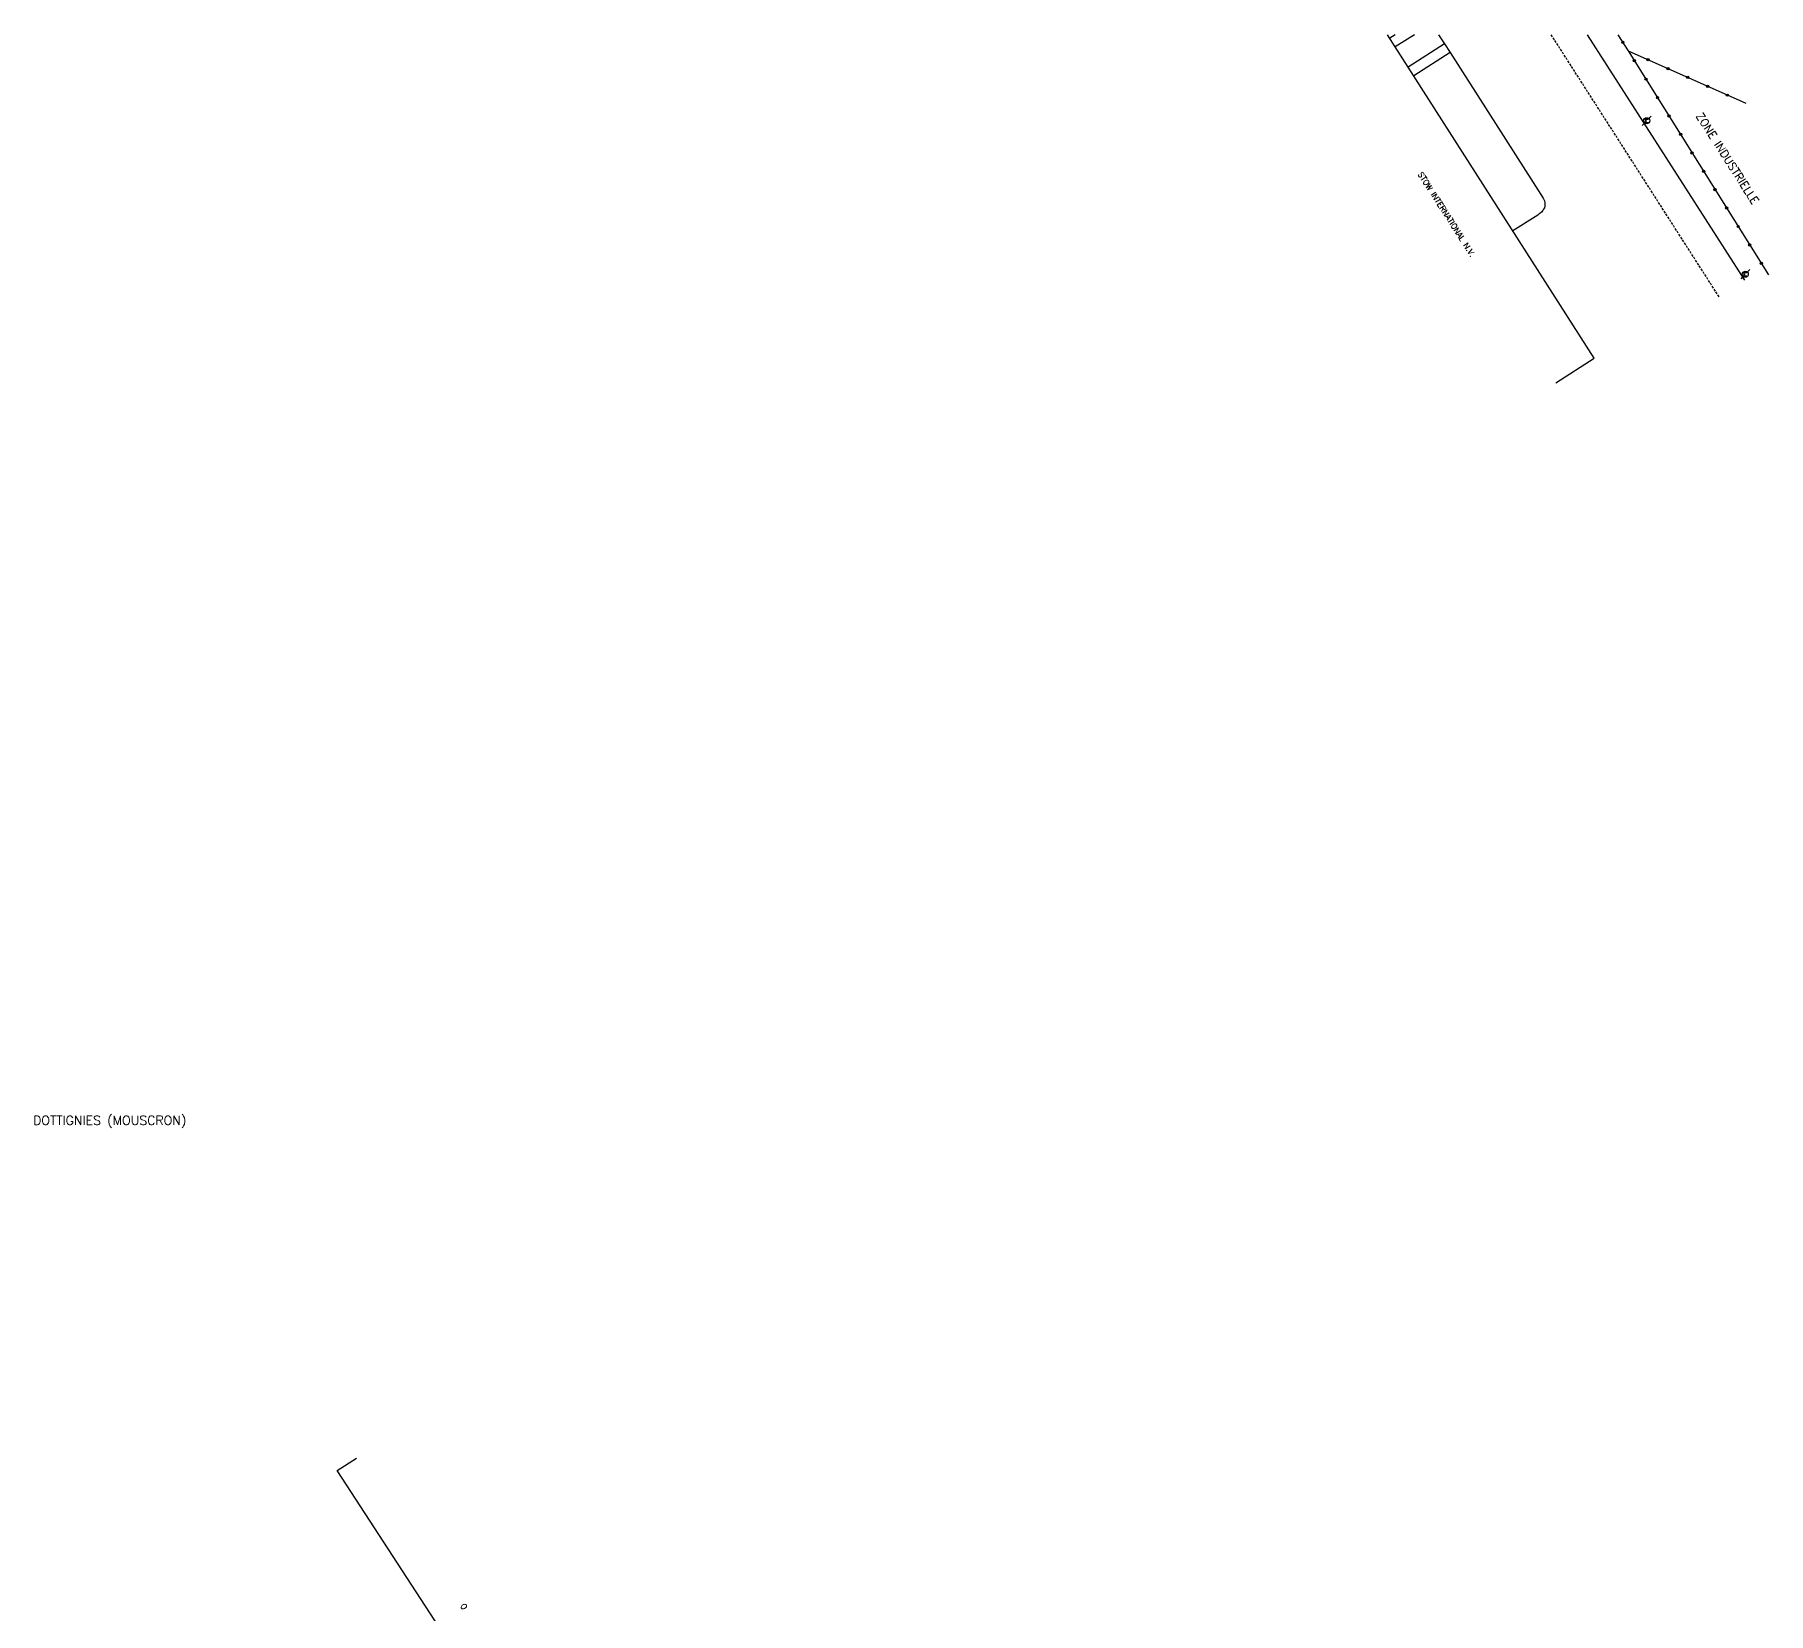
# Model space of a CAD drawing. Header units: millimetres. Extents: x 76000 to 76994, y 157002 to 158000.
# Drawn here: x 76015.2 to 76394.2, y 157654.9 to 158000 of the extents above; entities that cross this region are included whole.
import ezdxf
from ezdxf.enums import TextEntityAlignment as Align

# ---------------------------------------------------------------- set-up
doc = ezdxf.new("R2010")
doc.units = ezdxf.units.MM
doc.linetypes.add('DASHED', pattern=[0.75, 0.5, -0.25])
doc.layers.get('0').update_dxf_attribs({"linetype": 'CONTINUOUS'})
for name, color, linetype in [('W0001', 6, 'DASHED'), ('W0008', 7, 'CONTINUOUS'), ('W0100', 7, 'CONTINUOUS'), ('W0322', 7, 'CONTINUOUS'), ('W0471', 7, 'CONTINUOUS'), ('W0980', 7, 'CONTINUOUS'), ('W0984', 7, 'CONTINUOUS'), ('W0989', 7, 'CONTINUOUS'), ('W0991', 7, 'CONTINUOUS')]:
    doc.layers.add(name, color=color, linetype=linetype)
doc.styles.get("Standard").update_dxf_attribs({"font": 'romans.shx', "width": 0.85})

# ---------------------------------------------------------------- blocks, each defined once
blk = doc.blocks.new('t322o')
at = {"color": 0, "linetype": 'Continuous'}
for radius in [0.25, 0.15]:
    blk.add_circle((0, 0), radius, dxfattribs=at)
blk = doc.blocks.new('T471')
for p, q in [((-0.333334, 0.333334), (-0.333334, -0.333334)), ((-0.333334, 0.333334), (0.333334, 0.333334)), ((-0.333334, 0), (0, 0)), ((0.500001, 0.500001), (1.000002, 1.000002)), ((-0.500001, -0.500001), (-1.000002, -1.000002)), ((-0.333334, -0.333334), (0.333334, -0.333334))]:
    blk.add_line(p, q)
blk.add_ellipse((0, 0), major_axis=(0.471405, 0.471405), ratio=1, start_param=5.4977871438, end_param=11.780972451)

msp = doc.modelspace()

# ---------------------------------------------------------------- linework, layer by layer
at = {"layer": 'W0001', "flags": 128}
msp.add_lwpolyline([(76383.47, 157942.7), (76346.76, 158000)], dxfattribs=at)
at = {"layer": 'W0008', "flags": 128}
for points in [[(76312.67, 158000), (76311.46, 157999.23)], [(76316.87, 158000), (76312.68, 157997.32)], [(76323.41, 157997.98), (76315.5, 157992.92)], [(76322.14, 158000), (76323.41, 157997.98), (76324.67, 157996.08), (76345.05, 157964.24), (76345.19, 157963.96), (76345.29, 157963.67), (76345.37, 157963.27), (76345.4, 157962.86), (76345.37, 157962.49), (76345.27, 157962.14), (76345.12, 157961.82), (76344.91, 157961.53), (76344.62, 157961.21), (76344.3, 157960.91), (76344.09, 157960.73), (76343.86, 157960.57), (76338.41, 157957.09)], [(76389.13, 157946.32), (76354.74, 158000)], [(76324.67, 157996.08), (76316.73, 157991)]]:
    msp.add_lwpolyline(points, dxfattribs=at)
at = {"layer": 'W0100', "flags": 128}
for points in [[(76347.77, 157923.89), (76356.19, 157929.28), (76310.97, 158000)], [(76145.88, 157608.59), (76141.67, 157605.88), (76130.81, 157622.77), (76125.01, 157619.04), (76081.34, 157686.07), (76085.52, 157688.79)]]:
    msp.add_lwpolyline(points, dxfattribs=at)
at = {"layer": 'W0322', "flags": 128}
for points in [[(76361.34, 158000), (76363.61, 157996.45), (76394.25, 157947.53)], [(76363.61, 157996.45), (76389.3, 157985)]]:
    msp.add_lwpolyline(points, dxfattribs=at)

# ---------------------------------------------------------------- block references
at = {"layer": 'W0322'}
for p, rotation in [((76362.43, 157998.31), 302.5954144769116), ((76364.96, 157994.29), 302.0563417398513), ((76367.95, 157994.52), 335.9743032277847), ((76367.48, 157990.27), 302.0563417398513), ((76372.29, 157992.59), 335.9743032277847), ((76376.62, 157990.65), 335.9743032277847), ((76370.01, 157986.24), 302.0563417398513), ((76380.96, 157988.72), 335.9743032277847), ((76385.3, 157986.78), 335.9743032277847), ((76372.53, 157982.21), 302.0563417398513), ((76375.05, 157978.19), 302.0563417398513), ((76377.57, 157974.16), 302.0563417398513), ((76380.09, 157970.14), 302.0563417398513), ((76382.61, 157966.11), 302.0563417398513), ((76385.13, 157962.09), 302.0563417398513), ((76387.65, 157958.06), 302.0563417398513), ((76390.17, 157954.03), 302.0563417398513), ((76392.7, 157950.01), 302.0563417398513)]:
    msp.add_blockref('t322o', p, dxfattribs=dict(at, rotation=rotation))
at = {"layer": 'W0471'}
for p in [(76367.65, 157981.17), (76389.2, 157947.64)]:
    msp.add_blockref('T471', p, dxfattribs=at)

# ---------------------------------------------------------------- texts
at = {"layer": 'W0980'}
msp.add_text('DOTTIGNIES (MOUSCRON)', height=2, dxfattribs=at).set_placement((76031.59, 157762.51), align=Align.MIDDLE)
at = {"layer": 'W0984'}
msp.add_text('STOW INTERNATIONAL N.V.', height=1.25, rotation=302.5988, dxfattribs=at).set_placement((76323.9, 157960.73), align=Align.MIDDLE)
at = {"layer": 'W0989'}
msp.add_text('ZONE INDUSTRIELLE', height=1.75, rotation=302.6323, dxfattribs=at).set_placement((76385.31, 157972.96), align=Align.MIDDLE)
at = {"layer": 'W0991'}
msp.add_text('O', height=1.25, rotation=302.9736, dxfattribs=at).set_placement((76109.04, 157656.35), align=Align.MIDDLE)

doc.saveas('drawing.dxf')
